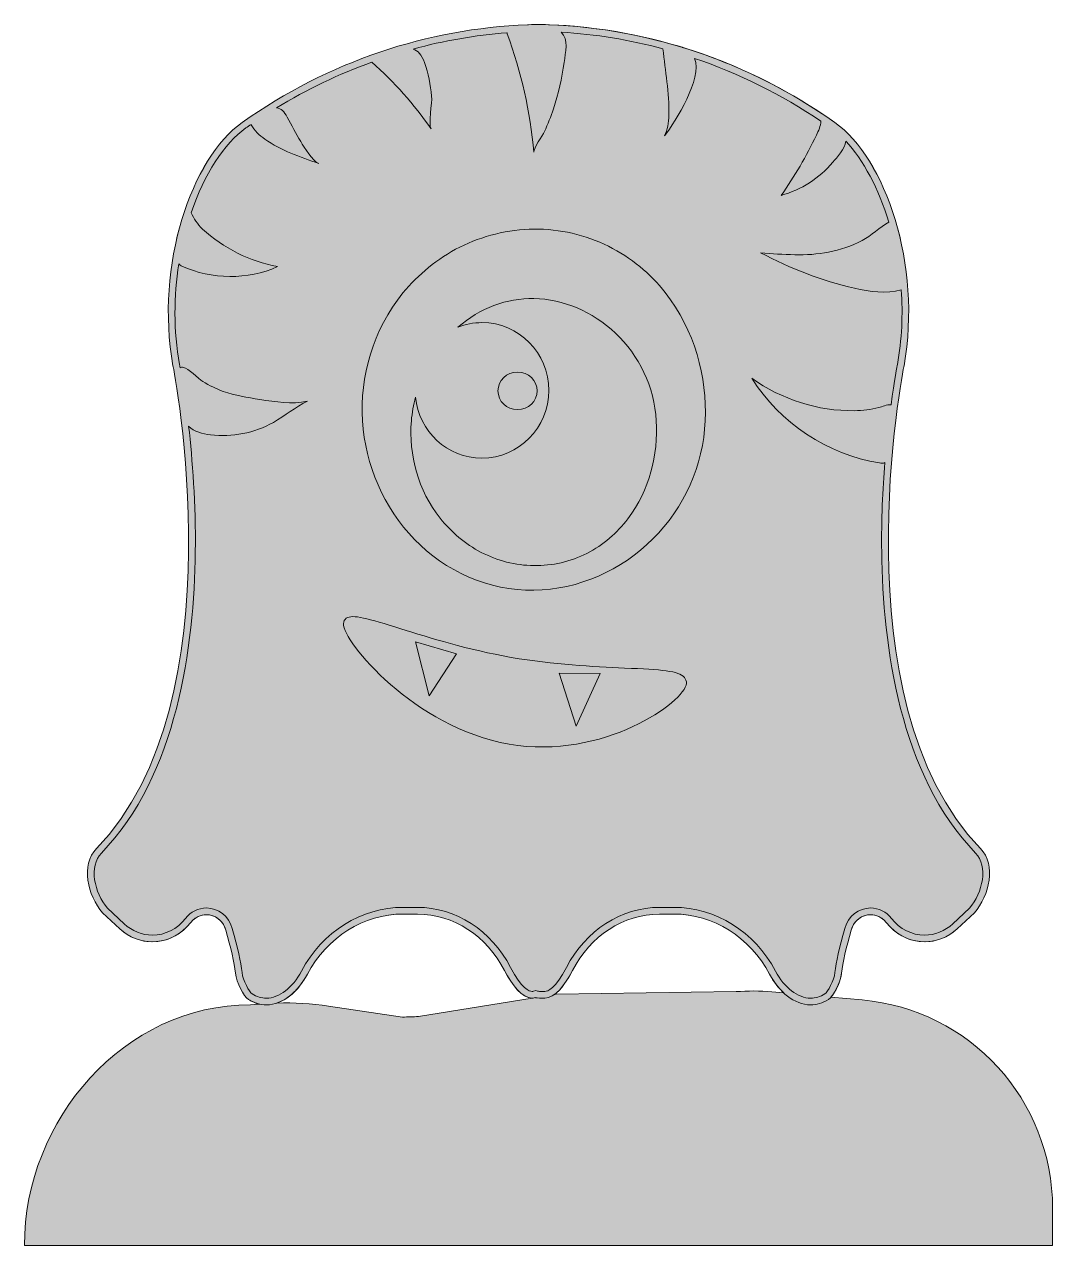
# Model space of a CAD drawing. Header units: millimetres. Extents: x 29 to 216, y -143 to -28.
# Drawn here: x 97.9 to 152, y -103.8 to -39.5 of the extents above; entities that cross this region are included whole.
import ezdxf

# ---------------------------------------------------------------- set-up
doc = ezdxf.new("R2010")
doc.units = ezdxf.units.MM
doc.header["$MEASUREMENT"] = 0
doc.layers.add('engraving', color=7, linetype='Continuous')
doc.layers.add('Layer 1', color=7, linetype='Continuous')

# ---------------------------------------------------------------- blocks, each defined once
blk = doc.blocks.new('block 4')
at = {"layer": 'engraving'}
h = blk.add_hatch(color=1, dxfattribs=at)
h.dxf.hatch_style = 2
edge = h.paths.add_edge_path()
edge.add_spline(control_points=[(131.595, -53.613), (130.814, -52.626), (129.8, -51.768), (128.603, -51.173), (127.41, -50.574), (126.039, -50.263), (124.68, -50.274), (123.321, -50.292), (121.965, -50.625), (120.782, -51.223), (119.595, -51.819), (118.588, -52.667), (117.79, -53.634), (116.197, -55.586), (115.511, -58.044), (115.657, -60.368), (115.809, -62.695), (116.773, -64.942), (118.396, -66.604), (119.992, -68.279), (122.323, -69.325), (124.68, -69.278), (127.038, -69.258), (129.307, -68.217), (130.939, -66.584), (132.594, -64.96), (133.599, -62.699), (133.704, -60.368), (133.802, -58.048), (133.156, -55.605), (131.595, -53.613)], knot_values=[0, 0, 0, 0, 1, 1, 1, 2, 2, 2, 3, 3, 3, 4, 4, 4, 5, 5, 5, 6, 6, 6, 7, 7, 7, 8, 8, 8, 9, 9, 9, 10, 10, 10, 10], degree=3, periodic=1)
edge = h.paths.add_edge_path()
edge.add_spline(control_points=[(129.637, -65.517), (129.07, -66.263), (128.334, -66.903), (127.476, -67.34), (126.62, -67.779), (125.65, -67.998), (124.68, -67.988), (123.71, -67.969), (122.755, -67.728), (121.91, -67.289), (121.062, -66.852), (120.332, -66.223), (119.748, -65.497), (118.583, -64.026), (118.085, -62.148), (118.231, -60.368), (118.267, -59.942), (118.341, -59.523), (118.446, -59.116), (118.622, -60.919), (120.122, -62.328), (121.947, -62.328), (123.891, -62.328), (125.466, -60.731), (125.466, -58.761), (125.466, -56.791), (123.891, -55.194), (121.947, -55.194), (121.502, -55.194), (121.078, -55.281), (120.685, -55.434), (121.827, -54.436), (123.26, -53.895), (124.68, -53.93), (126.24, -53.958), (127.758, -54.604), (128.981, -55.756), (130.209, -56.897), (131.025, -58.58), (131.129, -60.368), (131.228, -62.144), (130.771, -64.008), (129.637, -65.517)], knot_values=[0, 0, 0, 0, 1, 1, 1, 2, 2, 2, 3, 3, 3, 4, 4, 4, 5, 5, 5, 6, 6, 6, 7, 7, 7, 8, 8, 8, 9, 9, 9, 10, 10, 10, 11, 11, 11, 12, 12, 12, 13, 13, 13, 14, 14, 14, 14], degree=3, periodic=1)
edge = h.paths.add_edge_path()
edge.add_spline(control_points=[(122.791, -58.787), (122.791, -58.241), (123.252, -57.798), (123.821, -57.798), (124.39, -57.798), (124.851, -58.241), (124.851, -58.787), (124.851, -59.334), (124.39, -59.777), (123.821, -59.777), (123.252, -59.777), (122.791, -59.334), (122.791, -58.787)], knot_values=[0, 0, 0, 0, 1, 1, 1, 2, 2, 2, 3, 3, 3, 4, 4, 4, 4], degree=3, periodic=1)
at = {"layer": 'engraving', "lineweight": 0}
for points, knots in [([(131.595, -53.613), (130.814, -52.626), (129.8, -51.768), (128.603, -51.173), (127.41, -50.574), (126.039, -50.263), (124.68, -50.274), (123.321, -50.292), (121.965, -50.625), (120.782, -51.223), (119.595, -51.819), (118.588, -52.667), (117.79, -53.634), (116.197, -55.586), (115.511, -58.044), (115.657, -60.368), (115.809, -62.695), (116.773, -64.942), (118.396, -66.604), (119.992, -68.279), (122.323, -69.325), (124.68, -69.278), (127.038, -69.258), (129.307, -68.217), (130.939, -66.584), (132.594, -64.96), (133.599, -62.699), (133.704, -60.368), (133.802, -58.048), (133.156, -55.605), (131.595, -53.613)], [0, 0, 0, 0, 1, 1, 1, 2, 2, 2, 3, 3, 3, 4, 4, 4, 5, 5, 5, 6, 6, 6, 7, 7, 7, 8, 8, 8, 9, 9, 9, 10, 10, 10, 10]), ([(129.637, -65.517), (129.07, -66.263), (128.334, -66.903), (127.476, -67.34), (126.62, -67.779), (125.65, -67.998), (124.68, -67.988), (123.71, -67.969), (122.755, -67.728), (121.91, -67.289), (121.062, -66.852), (120.332, -66.223), (119.748, -65.497), (118.583, -64.026), (118.085, -62.148), (118.231, -60.368), (118.267, -59.942), (118.341, -59.523), (118.446, -59.116), (118.622, -60.919), (120.122, -62.328), (121.947, -62.328), (123.891, -62.328), (125.466, -60.731), (125.466, -58.761), (125.466, -56.791), (123.891, -55.194), (121.947, -55.194), (121.502, -55.194), (121.078, -55.281), (120.685, -55.434), (121.827, -54.436), (123.26, -53.895), (124.68, -53.93), (126.24, -53.958), (127.758, -54.604), (128.981, -55.756), (130.209, -56.897), (131.025, -58.58), (131.129, -60.368), (131.228, -62.144), (130.771, -64.008), (129.637, -65.517)], [0, 0, 0, 0, 1, 1, 1, 2, 2, 2, 3, 3, 3, 4, 4, 4, 5, 5, 5, 6, 6, 6, 7, 7, 7, 8, 8, 8, 9, 9, 9, 10, 10, 10, 11, 11, 11, 12, 12, 12, 13, 13, 13, 14, 14, 14, 14]), ([(122.791, -58.787), (122.791, -58.241), (123.252, -57.798), (123.821, -57.798), (124.39, -57.798), (124.851, -58.241), (124.851, -58.787), (124.851, -59.334), (124.39, -59.777), (123.821, -59.777), (123.252, -59.777), (122.791, -59.334), (122.791, -58.787)], [0, 0, 0, 0, 1, 1, 1, 2, 2, 2, 3, 3, 3, 4, 4, 4, 4])]:
    blk.add_open_spline(points, degree=3, knots=knots, dxfattribs=at)

msp = doc.modelspace()

# ---------------------------------------------------------------- hatches: boundary and pattern name
at = {"layer": 'engraving'}
h = msp.add_hatch(color=1, dxfattribs=at)
h.dxf.hatch_style = 2
edge = h.paths.add_edge_path()
edge.add_spline(control_points=[(101.973, -86.27), (101.973, -86.27), (102.873, -87.1), (102.873, -87.1), (103.373, -87.563), (103.985, -87.788), (104.594, -87.788), (105.347, -87.788), (106.095, -87.443), (106.621, -86.771), (106.621, -86.771), (106.621, -86.771), (106.621, -86.771), (106.841, -86.491), (107.14, -86.36), (107.436, -86.36), (107.878, -86.36), (108.313, -86.653), (108.463, -87.177), (108.723, -88.088), (108.907, -88.872), (108.965, -89.443), (109.015, -89.928), (109.4, -90.661), (109.661, -90.824), (109.971, -91.019), (110.286, -91.106), (110.595, -91.106), (111.453, -91.106), (112.26, -90.429), (112.758, -89.492), (113.799, -87.534), (115.722, -86.327), (117.804, -86.327), (117.807, -86.327), (117.81, -86.327), (117.812, -86.327), (118.057, -86.328), (118.303, -86.328), (118.548, -86.328), (120.462, -86.331), (122.198, -87.483), (123.135, -89.295), (123.552, -90.1), (124.056, -90.753), (124.597, -90.753), (124.613, -90.753), (124.628, -90.752), (124.644, -90.751), (124.683, -90.748), (124.722, -90.74), (124.761, -90.728), (124.761, -90.728), (124.761, -90.729), (124.761, -90.729), (124.83, -90.757), (125.136, -90.746), (125.206, -90.751), (125.222, -90.752), (125.237, -90.753), (125.253, -90.753), (125.794, -90.753), (126.298, -90.1), (126.715, -89.295), (127.652, -87.483), (129.388, -86.331), (131.302, -86.328), (131.547, -86.328), (131.793, -86.328), (132.038, -86.327), (132.04, -86.327), (132.043, -86.327), (132.046, -86.327), (134.128, -86.327), (136.051, -87.534), (137.092, -89.492), (137.59, -90.429), (138.397, -91.106), (139.255, -91.106), (139.564, -91.106), (139.879, -91.019), (140.189, -90.824), (140.45, -90.661), (140.835, -89.928), (140.885, -89.443), (140.943, -88.872), (141.127, -88.088), (141.387, -87.177), (141.537, -86.653), (141.972, -86.36), (142.415, -86.36), (142.71, -86.36), (143.009, -86.491), (143.229, -86.771), (143.229, -86.771), (143.229, -86.771), (143.229, -86.771), (143.755, -87.443), (144.503, -87.788), (145.256, -87.788), (145.865, -87.788), (146.477, -87.562), (146.977, -87.1), (146.977, -87.1), (147.877, -86.27), (147.877, -86.27), (148.67, -85.342), (149.042, -83.745), (148.196, -82.874), (140.632, -75.08), (144.171, -57.47), (144.171, -57.47), (145.127, -52.144), (143.179, -46.534), (140.531, -44.662), (138.017, -42.885), (135.31, -41.57), (132.509, -40.71), (132.495, -40.706), (132.481, -40.701), (132.466, -40.697), (130.191, -40.002), (127.855, -39.607), (125.511, -39.516), (125.511, -39.516), (125.109, -39.499), (124.925, -39.503), (124.741, -39.499), (124.339, -39.516), (124.339, -39.516), (119.093, -39.721), (113.887, -41.434), (109.319, -44.662), (106.671, -46.534), (104.723, -52.144), (105.679, -57.47), (105.679, -57.47), (109.218, -75.08), (101.654, -82.874), (100.808, -83.745), (101.18, -85.342), (101.973, -86.27)], knot_values=[0, 0, 0, 0, 1, 1, 1, 2, 2, 2, 3, 3, 3, 4, 4, 4, 5, 5, 5, 6, 6, 6, 7, 7, 7, 8, 8, 8, 9, 9, 9, 10, 10, 10, 11, 11, 11, 12, 12, 12, 13, 13, 13, 14, 14, 14, 15, 15, 15, 16, 16, 16, 17, 17, 17, 18, 18, 18, 19, 19, 19, 20, 20, 20, 21, 21, 21, 22, 22, 22, 23, 23, 23, 24, 24, 24, 25, 25, 25, 26, 26, 26, 27, 27, 27, 28, 28, 28, 29, 29, 29, 30, 30, 30, 31, 31, 31, 32, 32, 32, 33, 33, 33, 34, 34, 34, 35, 35, 35, 36, 36, 36, 37, 37, 37, 38, 38, 38, 39, 39, 39, 40, 40, 40, 41, 41, 41, 42, 42, 42, 43, 43, 43, 44, 44, 44, 45, 45, 45, 46, 46, 46, 47, 47, 47, 47], degree=3, periodic=1)
edge = h.paths.add_edge_path()
edge.add_spline(control_points=[(101.907, -83.119), (105.895, -79.01), (106.8, -72.223), (106.856, -67.253), (106.885, -64.731), (106.704, -62.408), (106.503, -60.652), (106.794, -60.93), (107.243, -61.059), (107.658, -61.107), (108.793, -61.24), (109.968, -61.005), (110.964, -60.445), (111.577, -60.101), (112.122, -59.639), (112.757, -59.338), (111.933, -59.504), (111.082, -59.373), (110.251, -59.241), (109.602, -59.138), (108.947, -59.035), (108.328, -58.813), (107.952, -58.679), (107.593, -58.501), (107.252, -58.295), (106.997, -58.142), (106.497, -57.59), (106.23, -57.55), (106.158, -57.539), (106.104, -57.548), (106.057, -57.568), (106.038, -57.465), (106.026, -57.406), (106.025, -57.401), (105.702, -55.601), (105.72, -53.788), (105.979, -52.109), (106.029, -52.157), (106.09, -52.192), (106.153, -52.221), (107.724, -52.94), (109.604, -52.951), (111.183, -52.25), (109.719, -51.97), (108.336, -51.277), (107.236, -50.272), (106.951, -50.012), (106.795, -49.728), (106.636, -49.413), (107.328, -47.38), (108.374, -45.762), (109.523, -44.95), (109.614, -44.886), (109.707, -44.826), (109.798, -44.763), (109.8, -44.768), (109.8, -44.773), (109.803, -44.778), (109.956, -45.093), (110.232, -45.332), (110.519, -45.534), (111.371, -46.134), (112.371, -46.482), (113.357, -46.822), (113.008, -46.683), (112.608, -45.968), (112.405, -45.666), (112.128, -45.253), (111.942, -44.801), (111.693, -44.375), (111.532, -44.099), (111.389, -43.911), (111.13, -43.895), (112.731, -42.918), (114.413, -42.114), (116.15, -41.484), (117.322, -42.526), (118.372, -43.706), (119.265, -44.996), (119.124, -44.793), (119.33, -43.588), (119.298, -43.275), (119.239, -42.687), (119.129, -42.067), (118.926, -41.51), (118.774, -41.093), (118.571, -40.882), (118.329, -40.793), (119.942, -40.356), (121.593, -40.067), (123.265, -39.935), (123.27, -39.955), (123.276, -39.975), (123.283, -39.993), (124.02, -41.999), (124.492, -44.101), (124.685, -46.228), (124.664, -45.997), (125.136, -45.371), (125.24, -45.14), (125.417, -44.748), (125.574, -44.347), (125.711, -43.94), (125.977, -43.146), (126.167, -42.326), (126.276, -41.496), (126.343, -40.989), (126.527, -40.273), (126.11, -39.904), (127.929, -40.016), (129.727, -40.31), (131.48, -40.781), (131.588, -41.953), (131.825, -43.084), (131.787, -44.282), (131.775, -44.658), (131.744, -45.049), (131.553, -45.372), (132.168, -44.544), (133.556, -42.387), (133.145, -41.286), (135.477, -42.076), (137.713, -43.185), (139.798, -44.59), (139.777, -44.844), (139.67, -45.093), (139.559, -45.327), (139.035, -46.435), (138.413, -47.497), (137.703, -48.496), (138.757, -48.211), (139.712, -47.589), (140.417, -46.757), (140.632, -46.503), (141.074, -46.037), (141.107, -45.644), (142.03, -46.632), (142.837, -48.133), (143.374, -49.913), (142.892, -50.155), (142.456, -50.626), (141.959, -50.881), (141.406, -51.165), (140.812, -51.371), (140.201, -51.488), (139.025, -51.714), (137.813, -51.614), (136.619, -51.514), (138.173, -52.356), (139.841, -52.987), (141.564, -53.382), (142.372, -53.567), (143.232, -53.694), (144.024, -53.469), (144.115, -54.75), (144.061, -56.083), (143.823, -57.408), (143.82, -57.424), (143.663, -58.218), (143.486, -59.528), (143.283, -59.496), (143.003, -59.626), (142.85, -59.667), (142.429, -59.781), (141.995, -59.825), (141.56, -59.831), (139.638, -59.858), (137.714, -59.247), (136.159, -58.117), (137.624, -60.473), (140.144, -62.145), (142.884, -62.578), (142.976, -62.593), (143.079, -62.601), (143.161, -62.566), (143.05, -63.966), (142.975, -65.565), (142.994, -67.253), (143.05, -72.223), (143.955, -79.01), (147.943, -83.119), (148.617, -83.813), (148.315, -85.202), (147.622, -86.025), (147.622, -86.025), (146.738, -86.841), (146.738, -86.841), (146.323, -87.225), (145.796, -87.436), (145.256, -87.436), (144.583, -87.436), (143.945, -87.114), (143.506, -86.554), (143.235, -86.207), (142.837, -86.007), (142.415, -86.007), (141.781, -86.007), (141.232, -86.438), (141.048, -87.08), (140.758, -88.093), (140.59, -88.854), (140.534, -89.407), (140.492, -89.821), (140.142, -90.435), (140.002, -90.525), (139.76, -90.677), (139.509, -90.754), (139.255, -90.754), (138.581, -90.754), (137.872, -90.207), (137.404, -89.327), (136.305, -87.259), (134.252, -85.975), (132.046, -85.975), (132.046, -85.975), (131.301, -85.976), (131.301, -85.976), (129.285, -85.978), (127.408, -87.188), (126.401, -89.133), (125.81, -90.277), (125.401, -90.4), (125.253, -90.4), (125.253, -90.4), (125.231, -90.399), (125.231, -90.399), (125.206, -90.398), (125.157, -90.397), (125.097, -90.397), (125.043, -90.397), (124.922, -90.396), (124.868, -90.391), (124.868, -90.391), (124.782, -90.355), (124.782, -90.355), (124.782, -90.355), (124.664, -90.389), (124.664, -90.389), (124.637, -90.397), (124.624, -90.399), (124.619, -90.399), (124.619, -90.399), (124.597, -90.4), (124.597, -90.4), (124.449, -90.4), (124.04, -90.277), (123.449, -89.133), (122.442, -87.188), (120.565, -85.978), (118.549, -85.976), (118.549, -85.976), (117.813, -85.975), (117.813, -85.975), (115.598, -85.975), (113.545, -87.259), (112.446, -89.327), (111.978, -90.207), (111.269, -90.754), (110.595, -90.754), (110.341, -90.754), (110.09, -90.677), (109.848, -90.525), (109.708, -90.435), (109.358, -89.821), (109.316, -89.407), (109.26, -88.854), (109.092, -88.093), (108.802, -87.08), (108.618, -86.438), (108.069, -86.007), (107.436, -86.007), (107.013, -86.007), (106.615, -86.207), (106.344, -86.554), (105.905, -87.114), (105.267, -87.436), (104.594, -87.436), (104.054, -87.436), (103.527, -87.225), (103.112, -86.841), (103.112, -86.841), (102.228, -86.025), (102.228, -86.025), (101.535, -85.202), (101.233, -83.813), (101.907, -83.119)], knot_values=[0, 0, 0, 0, 1, 1, 1, 2, 2, 2, 3, 3, 3, 4, 4, 4, 5, 5, 5, 6, 6, 6, 7, 7, 7, 8, 8, 8, 9, 9, 9, 10, 10, 10, 11, 11, 11, 12, 12, 12, 13, 13, 13, 14, 14, 14, 15, 15, 15, 16, 16, 16, 17, 17, 17, 18, 18, 18, 19, 19, 19, 20, 20, 20, 21, 21, 21, 22, 22, 22, 23, 23, 23, 24, 24, 24, 25, 25, 25, 26, 26, 26, 27, 27, 27, 28, 28, 28, 29, 29, 29, 30, 30, 30, 31, 31, 31, 32, 32, 32, 33, 33, 33, 34, 34, 34, 35, 35, 35, 36, 36, 36, 37, 37, 37, 38, 38, 38, 39, 39, 39, 40, 40, 40, 41, 41, 41, 42, 42, 42, 43, 43, 43, 44, 44, 44, 45, 45, 45, 46, 46, 46, 47, 47, 47, 48, 48, 48, 49, 49, 49, 50, 50, 50, 51, 51, 51, 52, 52, 52, 53, 53, 53, 54, 54, 54, 55, 55, 55, 56, 56, 56, 57, 57, 57, 58, 58, 58, 59, 59, 59, 60, 60, 60, 61, 61, 61, 62, 62, 62, 63, 63, 63, 64, 64, 64, 65, 65, 65, 66, 66, 66, 67, 67, 67, 68, 68, 68, 69, 69, 69, 70, 70, 70, 71, 71, 71, 72, 72, 72, 73, 73, 73, 74, 74, 74, 75, 75, 75, 76, 76, 76, 77, 77, 77, 78, 78, 78, 79, 79, 79, 80, 80, 80, 81, 81, 81, 82, 82, 82, 83, 83, 83, 84, 84, 84, 85, 85, 85, 86, 86, 86, 87, 87, 87, 88, 88, 88, 89, 89, 89, 90, 90, 90, 91, 91, 91, 92, 92, 92, 93, 93, 93, 94, 94, 94, 95, 95, 95, 95], degree=3, periodic=1)
h = msp.add_hatch(color=1, dxfattribs=at)
h.dxf.hatch_style = 2
edge = h.paths.add_edge_path()
edge.add_spline(control_points=[(114.656, -71.041), (114.596, -71.975), (118.403, -76.515), (123.376, -77.383), (128.348, -78.25), (132.652, -75.126), (132.712, -74.192), (132.72, -74.076), (132.682, -73.967), (132.604, -73.875), (132.298, -73.52), (131.42, -73.466), (129.461, -73.377), (127.803, -73.301), (125.739, -73.207), (123.492, -72.815), (121.214, -72.418), (119.171, -71.779), (117.679, -71.312), (115.926, -70.764), (115.137, -70.531), (114.806, -70.761), (114.716, -70.824), (114.664, -70.921), (114.656, -71.041)], knot_values=[0, 0, 0, 0, 1, 1, 1, 2, 2, 2, 3, 3, 3, 4, 4, 4, 5, 5, 5, 6, 6, 6, 7, 7, 7, 8, 8, 8, 8], degree=3, periodic=1)
h.paths.add_polyline_path([(126.011, -73.649), (128.178, -73.668), (126.914, -76.43)])
h.paths.add_polyline_path([(118.443, -72.001), (120.613, -72.632), (119.176, -74.833)])
at = {"layer": 'Layer 1'}
h = msp.add_hatch(color=1, dxfattribs=at)
h.dxf.hatch_style = 2
edge = h.paths.add_edge_path()
edge.add_spline(control_points=[(97.857, -103.777), (97.857, -103.777), (97.857, -103.777), (97.857, -103.777), (97.857, -103.777), (151.993, -103.777), (151.993, -103.777), (151.993, -103.777), (151.993, -101.807), (151.993, -101.807), (151.993, -96.112), (147.646, -91.358), (141.973, -90.849), (141.973, -90.849), (140.322, -90.701), (140.322, -90.701), (140.565, -90.429), (140.843, -89.85), (140.885, -89.443), (140.943, -88.872), (141.127, -88.088), (141.387, -87.177), (141.638, -86.302), (142.682, -86.073), (143.229, -86.771), (143.229, -86.771), (143.229, -86.771), (143.229, -86.771), (144.18, -87.986), (145.858, -88.134), (146.977, -87.101), (146.977, -87.101), (147.877, -86.27), (147.877, -86.27), (148.67, -85.342), (149.042, -83.745), (148.196, -82.874), (140.632, -75.08), (144.171, -57.47), (144.171, -57.47), (145.127, -52.144), (143.179, -46.535), (140.531, -44.662), (135.963, -41.434), (130.757, -39.721), (125.511, -39.516), (125.511, -39.516), (125.121, -39.499), (124.925, -39.503), (124.73, -39.499), (124.339, -39.516), (124.339, -39.516), (119.093, -39.721), (113.887, -41.434), (109.319, -44.662), (106.671, -46.535), (104.723, -52.144), (105.679, -57.47), (105.679, -57.47), (109.218, -75.08), (101.654, -82.874), (100.808, -83.745), (101.18, -85.342), (101.973, -86.27), (101.973, -86.27), (102.873, -87.101), (102.873, -87.101), (103.992, -88.134), (105.67, -87.986), (106.621, -86.771), (106.621, -86.771), (106.621, -86.771), (106.621, -86.771), (107.168, -86.073), (108.212, -86.302), (108.463, -87.177), (108.723, -88.088), (108.907, -88.872), (108.965, -89.443), (109.015, -89.928), (109.4, -90.661), (109.661, -90.824), (109.852, -90.944), (110.044, -91.019), (110.236, -91.062), (110.148, -91.07), (110.059, -91.072), (109.971, -91.081), (109.971, -91.081), (109.763, -91.102), (109.763, -91.102), (103.119, -91.102), (97.857, -97.133), (97.857, -103.777)], knot_values=[0, 0, 0, 0, 1, 1, 1, 2, 2, 2, 3, 3, 3, 4, 4, 4, 5, 5, 5, 6, 6, 6, 7, 7, 7, 8, 8, 8, 9, 9, 9, 10, 10, 10, 11, 11, 11, 12, 12, 12, 13, 13, 13, 14, 14, 14, 15, 15, 15, 16, 16, 16, 17, 17, 17, 18, 18, 18, 19, 19, 19, 20, 20, 20, 21, 21, 21, 22, 22, 22, 23, 23, 23, 24, 24, 24, 25, 25, 25, 26, 26, 26, 27, 27, 27, 28, 28, 28, 29, 29, 29, 30, 30, 30, 31, 31, 31, 31], degree=3, periodic=1)
edge = h.paths.add_edge_path()
edge.add_spline(control_points=[(125.856, -90.542), (125.856, -90.542), (125.771, -90.555), (125.771, -90.555), (126.115, -90.304), (126.435, -89.836), (126.715, -89.295), (127.652, -87.483), (129.388, -86.331), (131.302, -86.328), (131.547, -86.328), (131.793, -86.328), (132.038, -86.327), (134.123, -86.324), (136.05, -87.531), (137.092, -89.492), (137.295, -89.874), (137.55, -90.211), (137.838, -90.479), (137.838, -90.479), (137.206, -90.422), (137.206, -90.422), (136.58, -90.366), (135.951, -90.362), (135.325, -90.411), (135.325, -90.411), (125.856, -90.542), (125.856, -90.542)], knot_values=[0, 0, 0, 0, 1, 1, 1, 2, 2, 2, 3, 3, 3, 4, 4, 4, 5, 5, 5, 6, 6, 6, 7, 7, 7, 8, 8, 8, 9, 9, 9, 9], degree=3, periodic=1)
edge = h.paths.add_edge_path()
edge.add_spline(control_points=[(111.15, -91.011), (111.792, -90.795), (112.369, -90.224), (112.758, -89.492), (113.8, -87.531), (115.727, -86.324), (117.812, -86.327), (118.057, -86.328), (118.303, -86.328), (118.548, -86.328), (120.462, -86.331), (122.198, -87.483), (123.135, -89.295), (123.549, -90.095), (124.051, -90.74), (124.589, -90.747), (124.589, -90.747), (118.599, -91.715), (118.599, -91.715), (118.323, -91.736), (118.047, -91.747), (117.771, -91.747), (117.771, -91.747), (113.872, -91.171), (113.872, -91.171), (112.97, -91.037), (112.059, -90.987), (111.15, -91.011)], knot_values=[0, 0, 0, 0, 1, 1, 1, 2, 2, 2, 3, 3, 3, 4, 4, 4, 5, 5, 5, 6, 6, 6, 7, 7, 7, 8, 8, 8, 9, 9, 9, 9], degree=3, periodic=1)

# ---------------------------------------------------------------- linework, layer by layer
at = {"layer": 'engraving', "lineweight": 0}
for points in [[(118.443, -72.001), (120.613, -72.632), (119.176, -74.833), (118.443, -72.001)], [(126.011, -73.649), (128.178, -73.668), (126.914, -76.43), (126.011, -73.649)]]:
    msp.add_lwpolyline(points, dxfattribs=at)
for points, knots in [([(101.973, -86.27), (101.973, -86.27), (102.873, -87.1), (102.873, -87.1), (103.373, -87.563), (103.985, -87.788), (104.594, -87.788), (105.347, -87.788), (106.095, -87.443), (106.621, -86.771), (106.621, -86.771), (106.621, -86.771), (106.621, -86.771), (106.841, -86.491), (107.14, -86.36), (107.436, -86.36), (107.878, -86.36), (108.313, -86.653), (108.463, -87.177), (108.723, -88.088), (108.907, -88.872), (108.965, -89.443), (109.015, -89.928), (109.4, -90.661), (109.661, -90.824), (109.971, -91.019), (110.286, -91.106), (110.595, -91.106), (111.453, -91.106), (112.26, -90.429), (112.758, -89.492), (113.799, -87.534), (115.722, -86.327), (117.804, -86.327), (117.807, -86.327), (117.81, -86.327), (117.812, -86.327), (118.057, -86.328), (118.303, -86.328), (118.548, -86.328), (120.462, -86.331), (122.198, -87.483), (123.135, -89.295), (123.552, -90.1), (124.056, -90.753), (124.597, -90.753), (124.613, -90.753), (124.628, -90.752), (124.644, -90.751), (124.683, -90.748), (124.722, -90.74), (124.761, -90.728), (124.761, -90.728), (124.761, -90.729), (124.761, -90.729), (124.83, -90.757), (125.136, -90.746), (125.206, -90.751), (125.222, -90.752), (125.237, -90.753), (125.253, -90.753), (125.794, -90.753), (126.298, -90.1), (126.715, -89.295), (127.652, -87.483), (129.388, -86.331), (131.302, -86.328), (131.547, -86.328), (131.793, -86.328), (132.038, -86.327), (132.04, -86.327), (132.043, -86.327), (132.046, -86.327), (134.128, -86.327), (136.051, -87.534), (137.092, -89.492), (137.59, -90.429), (138.397, -91.106), (139.255, -91.106), (139.564, -91.106), (139.879, -91.019), (140.189, -90.824), (140.45, -90.661), (140.835, -89.928), (140.885, -89.443), (140.943, -88.872), (141.127, -88.088), (141.387, -87.177), (141.537, -86.653), (141.972, -86.36), (142.415, -86.36), (142.71, -86.36), (143.009, -86.491), (143.229, -86.771), (143.229, -86.771), (143.229, -86.771), (143.229, -86.771), (143.755, -87.443), (144.503, -87.788), (145.256, -87.788), (145.865, -87.788), (146.477, -87.562), (146.977, -87.1), (146.977, -87.1), (147.877, -86.27), (147.877, -86.27), (148.67, -85.342), (149.042, -83.745), (148.196, -82.874), (140.632, -75.08), (144.171, -57.47), (144.171, -57.47), (145.127, -52.144), (143.179, -46.534), (140.531, -44.662), (138.017, -42.885), (135.31, -41.57), (132.509, -40.71), (132.495, -40.706), (132.481, -40.701), (132.466, -40.697), (130.191, -40.002), (127.855, -39.607), (125.511, -39.516), (125.511, -39.516), (125.109, -39.499), (124.925, -39.503), (124.741, -39.499), (124.339, -39.516), (124.339, -39.516), (119.093, -39.721), (113.887, -41.434), (109.319, -44.662), (106.671, -46.534), (104.723, -52.144), (105.679, -57.47), (105.679, -57.47), (109.218, -75.08), (101.654, -82.874), (100.808, -83.745), (101.18, -85.342), (101.973, -86.27)], [0, 0, 0, 0, 1, 1, 1, 2, 2, 2, 3, 3, 3, 4, 4, 4, 5, 5, 5, 6, 6, 6, 7, 7, 7, 8, 8, 8, 9, 9, 9, 10, 10, 10, 11, 11, 11, 12, 12, 12, 13, 13, 13, 14, 14, 14, 15, 15, 15, 16, 16, 16, 17, 17, 17, 18, 18, 18, 19, 19, 19, 20, 20, 20, 21, 21, 21, 22, 22, 22, 23, 23, 23, 24, 24, 24, 25, 25, 25, 26, 26, 26, 27, 27, 27, 28, 28, 28, 29, 29, 29, 30, 30, 30, 31, 31, 31, 32, 32, 32, 33, 33, 33, 34, 34, 34, 35, 35, 35, 36, 36, 36, 37, 37, 37, 38, 38, 38, 39, 39, 39, 40, 40, 40, 41, 41, 41, 42, 42, 42, 43, 43, 43, 44, 44, 44, 45, 45, 45, 46, 46, 46, 47, 47, 47, 47]), ([(101.907, -83.119), (105.895, -79.01), (106.8, -72.223), (106.856, -67.253), (106.885, -64.731), (106.704, -62.408), (106.503, -60.652), (106.794, -60.93), (107.243, -61.059), (107.658, -61.107), (108.793, -61.24), (109.968, -61.005), (110.964, -60.445), (111.577, -60.101), (112.122, -59.639), (112.757, -59.338), (111.933, -59.504), (111.082, -59.373), (110.251, -59.241), (109.602, -59.138), (108.947, -59.035), (108.328, -58.813), (107.952, -58.679), (107.593, -58.501), (107.252, -58.295), (106.997, -58.142), (106.497, -57.59), (106.23, -57.55), (106.158, -57.539), (106.104, -57.548), (106.057, -57.568), (106.038, -57.465), (106.026, -57.406), (106.025, -57.401), (105.702, -55.601), (105.72, -53.788), (105.979, -52.109), (106.029, -52.157), (106.09, -52.192), (106.153, -52.221), (107.724, -52.94), (109.604, -52.951), (111.183, -52.25), (109.719, -51.97), (108.336, -51.277), (107.236, -50.272), (106.951, -50.012), (106.795, -49.728), (106.636, -49.413), (107.328, -47.38), (108.374, -45.762), (109.523, -44.95), (109.614, -44.886), (109.707, -44.826), (109.798, -44.763), (109.8, -44.768), (109.8, -44.773), (109.803, -44.778), (109.956, -45.093), (110.232, -45.332), (110.519, -45.534), (111.371, -46.134), (112.371, -46.482), (113.357, -46.822), (113.008, -46.683), (112.608, -45.968), (112.405, -45.666), (112.128, -45.253), (111.942, -44.801), (111.693, -44.375), (111.532, -44.099), (111.389, -43.911), (111.13, -43.895), (112.731, -42.918), (114.413, -42.114), (116.15, -41.484), (117.322, -42.526), (118.372, -43.706), (119.265, -44.996), (119.124, -44.793), (119.33, -43.588), (119.298, -43.275), (119.239, -42.687), (119.129, -42.067), (118.926, -41.51), (118.774, -41.093), (118.571, -40.882), (118.329, -40.793), (119.942, -40.356), (121.593, -40.067), (123.265, -39.935), (123.27, -39.955), (123.276, -39.975), (123.283, -39.993), (124.02, -41.999), (124.492, -44.101), (124.685, -46.228), (124.664, -45.997), (125.136, -45.371), (125.24, -45.14), (125.417, -44.748), (125.574, -44.347), (125.711, -43.94), (125.977, -43.146), (126.167, -42.326), (126.276, -41.496), (126.343, -40.989), (126.527, -40.273), (126.11, -39.904), (127.929, -40.016), (129.727, -40.31), (131.48, -40.781), (131.588, -41.953), (131.825, -43.084), (131.787, -44.282), (131.775, -44.658), (131.744, -45.049), (131.553, -45.372), (132.168, -44.544), (133.556, -42.387), (133.145, -41.286), (135.477, -42.076), (137.713, -43.185), (139.798, -44.59), (139.777, -44.844), (139.67, -45.093), (139.559, -45.327), (139.035, -46.435), (138.413, -47.497), (137.703, -48.496), (138.757, -48.211), (139.712, -47.589), (140.417, -46.757), (140.632, -46.503), (141.074, -46.037), (141.107, -45.644), (142.03, -46.632), (142.837, -48.133), (143.374, -49.913), (142.892, -50.155), (142.456, -50.626), (141.959, -50.881), (141.406, -51.165), (140.812, -51.371), (140.201, -51.488), (139.025, -51.714), (137.813, -51.614), (136.619, -51.514), (138.173, -52.356), (139.841, -52.987), (141.564, -53.382), (142.372, -53.567), (143.232, -53.694), (144.024, -53.469), (144.115, -54.75), (144.061, -56.083), (143.823, -57.408), (143.82, -57.424), (143.663, -58.218), (143.486, -59.528), (143.283, -59.496), (143.003, -59.626), (142.85, -59.667), (142.429, -59.781), (141.995, -59.825), (141.56, -59.831), (139.638, -59.858), (137.714, -59.247), (136.159, -58.117), (137.624, -60.473), (140.144, -62.145), (142.884, -62.578), (142.976, -62.593), (143.079, -62.601), (143.161, -62.566), (143.05, -63.966), (142.975, -65.565), (142.994, -67.253), (143.05, -72.223), (143.955, -79.01), (147.943, -83.119), (148.617, -83.813), (148.315, -85.202), (147.622, -86.025), (147.622, -86.025), (146.738, -86.841), (146.738, -86.841), (146.323, -87.225), (145.796, -87.436), (145.256, -87.436), (144.583, -87.436), (143.945, -87.114), (143.506, -86.554), (143.235, -86.207), (142.837, -86.007), (142.415, -86.007), (141.781, -86.007), (141.232, -86.438), (141.048, -87.08), (140.758, -88.093), (140.59, -88.854), (140.534, -89.407), (140.492, -89.821), (140.142, -90.435), (140.002, -90.525), (139.76, -90.677), (139.509, -90.754), (139.255, -90.754), (138.581, -90.754), (137.872, -90.207), (137.404, -89.327), (136.305, -87.259), (134.252, -85.975), (132.046, -85.975), (132.046, -85.975), (131.301, -85.976), (131.301, -85.976), (129.285, -85.978), (127.408, -87.188), (126.401, -89.133), (125.81, -90.277), (125.401, -90.4), (125.253, -90.4), (125.253, -90.4), (125.231, -90.399), (125.231, -90.399), (125.206, -90.398), (125.157, -90.397), (125.097, -90.397), (125.043, -90.397), (124.922, -90.396), (124.868, -90.391), (124.868, -90.391), (124.782, -90.355), (124.782, -90.355), (124.782, -90.355), (124.664, -90.389), (124.664, -90.389), (124.637, -90.397), (124.624, -90.399), (124.619, -90.399), (124.619, -90.399), (124.597, -90.4), (124.597, -90.4), (124.449, -90.4), (124.04, -90.277), (123.449, -89.133), (122.442, -87.188), (120.565, -85.978), (118.549, -85.976), (118.549, -85.976), (117.813, -85.975), (117.813, -85.975), (115.598, -85.975), (113.545, -87.259), (112.446, -89.327), (111.978, -90.207), (111.269, -90.754), (110.595, -90.754), (110.341, -90.754), (110.09, -90.677), (109.848, -90.525), (109.708, -90.435), (109.358, -89.821), (109.316, -89.407), (109.26, -88.854), (109.092, -88.093), (108.802, -87.08), (108.618, -86.438), (108.069, -86.007), (107.436, -86.007), (107.013, -86.007), (106.615, -86.207), (106.344, -86.554), (105.905, -87.114), (105.267, -87.436), (104.594, -87.436), (104.054, -87.436), (103.527, -87.225), (103.112, -86.841), (103.112, -86.841), (102.228, -86.025), (102.228, -86.025), (101.535, -85.202), (101.233, -83.813), (101.907, -83.119)], [0, 0, 0, 0, 1, 1, 1, 2, 2, 2, 3, 3, 3, 4, 4, 4, 5, 5, 5, 6, 6, 6, 7, 7, 7, 8, 8, 8, 9, 9, 9, 10, 10, 10, 11, 11, 11, 12, 12, 12, 13, 13, 13, 14, 14, 14, 15, 15, 15, 16, 16, 16, 17, 17, 17, 18, 18, 18, 19, 19, 19, 20, 20, 20, 21, 21, 21, 22, 22, 22, 23, 23, 23, 24, 24, 24, 25, 25, 25, 26, 26, 26, 27, 27, 27, 28, 28, 28, 29, 29, 29, 30, 30, 30, 31, 31, 31, 32, 32, 32, 33, 33, 33, 34, 34, 34, 35, 35, 35, 36, 36, 36, 37, 37, 37, 38, 38, 38, 39, 39, 39, 40, 40, 40, 41, 41, 41, 42, 42, 42, 43, 43, 43, 44, 44, 44, 45, 45, 45, 46, 46, 46, 47, 47, 47, 48, 48, 48, 49, 49, 49, 50, 50, 50, 51, 51, 51, 52, 52, 52, 53, 53, 53, 54, 54, 54, 55, 55, 55, 56, 56, 56, 57, 57, 57, 58, 58, 58, 59, 59, 59, 60, 60, 60, 61, 61, 61, 62, 62, 62, 63, 63, 63, 64, 64, 64, 65, 65, 65, 66, 66, 66, 67, 67, 67, 68, 68, 68, 69, 69, 69, 70, 70, 70, 71, 71, 71, 72, 72, 72, 73, 73, 73, 74, 74, 74, 75, 75, 75, 76, 76, 76, 77, 77, 77, 78, 78, 78, 79, 79, 79, 80, 80, 80, 81, 81, 81, 82, 82, 82, 83, 83, 83, 84, 84, 84, 85, 85, 85, 86, 86, 86, 87, 87, 87, 88, 88, 88, 89, 89, 89, 90, 90, 90, 91, 91, 91, 92, 92, 92, 93, 93, 93, 94, 94, 94, 95, 95, 95, 95]), ([(114.656, -71.041), (114.596, -71.975), (118.403, -76.515), (123.376, -77.383), (128.348, -78.25), (132.652, -75.126), (132.712, -74.192), (132.72, -74.076), (132.682, -73.967), (132.604, -73.875), (132.298, -73.52), (131.42, -73.466), (129.461, -73.377), (127.803, -73.301), (125.739, -73.207), (123.492, -72.815), (121.214, -72.418), (119.171, -71.779), (117.679, -71.312), (115.926, -70.764), (115.137, -70.531), (114.806, -70.761), (114.716, -70.824), (114.664, -70.921), (114.656, -71.041)], [0, 0, 0, 0, 1, 1, 1, 2, 2, 2, 3, 3, 3, 4, 4, 4, 5, 5, 5, 6, 6, 6, 7, 7, 7, 8, 8, 8, 8])]:
    msp.add_open_spline(points, degree=3, knots=knots, dxfattribs=at)
at = {"layer": 'Layer 1', "lineweight": 0}
for points, knots in [([(97.857, -103.777), (97.857, -103.777), (97.857, -103.777), (97.857, -103.777), (97.857, -103.777), (151.993, -103.777), (151.993, -103.777), (151.993, -103.777), (151.993, -101.807), (151.993, -101.807), (151.993, -96.112), (147.646, -91.358), (141.973, -90.849), (141.973, -90.849), (140.322, -90.701), (140.322, -90.701), (140.565, -90.429), (140.843, -89.85), (140.885, -89.443), (140.943, -88.872), (141.127, -88.088), (141.387, -87.177), (141.638, -86.302), (142.682, -86.073), (143.229, -86.771), (143.229, -86.771), (143.229, -86.771), (143.229, -86.771), (144.18, -87.986), (145.858, -88.134), (146.977, -87.101), (146.977, -87.101), (147.877, -86.27), (147.877, -86.27), (148.67, -85.342), (149.042, -83.745), (148.196, -82.874), (140.632, -75.08), (144.171, -57.47), (144.171, -57.47), (145.127, -52.144), (143.179, -46.535), (140.531, -44.662), (135.963, -41.434), (130.757, -39.721), (125.511, -39.516), (125.511, -39.516), (125.121, -39.499), (124.925, -39.503), (124.73, -39.499), (124.339, -39.516), (124.339, -39.516), (119.093, -39.721), (113.887, -41.434), (109.319, -44.662), (106.671, -46.535), (104.723, -52.144), (105.679, -57.47), (105.679, -57.47), (109.218, -75.08), (101.654, -82.874), (100.808, -83.745), (101.18, -85.342), (101.973, -86.27), (101.973, -86.27), (102.873, -87.101), (102.873, -87.101), (103.992, -88.134), (105.67, -87.986), (106.621, -86.771), (106.621, -86.771), (106.621, -86.771), (106.621, -86.771), (107.168, -86.073), (108.212, -86.302), (108.463, -87.177), (108.723, -88.088), (108.907, -88.872), (108.965, -89.443), (109.015, -89.928), (109.4, -90.661), (109.661, -90.824), (109.852, -90.944), (110.044, -91.019), (110.236, -91.062), (110.148, -91.07), (110.059, -91.072), (109.971, -91.081), (109.971, -91.081), (109.763, -91.102), (109.763, -91.102), (103.119, -91.102), (97.857, -97.133), (97.857, -103.777)], [0, 0, 0, 0, 1, 1, 1, 2, 2, 2, 3, 3, 3, 4, 4, 4, 5, 5, 5, 6, 6, 6, 7, 7, 7, 8, 8, 8, 9, 9, 9, 10, 10, 10, 11, 11, 11, 12, 12, 12, 13, 13, 13, 14, 14, 14, 15, 15, 15, 16, 16, 16, 17, 17, 17, 18, 18, 18, 19, 19, 19, 20, 20, 20, 21, 21, 21, 22, 22, 22, 23, 23, 23, 24, 24, 24, 25, 25, 25, 26, 26, 26, 27, 27, 27, 28, 28, 28, 29, 29, 29, 30, 30, 30, 31, 31, 31, 31]), ([(111.15, -91.011), (111.792, -90.795), (112.369, -90.224), (112.758, -89.492), (113.8, -87.531), (115.727, -86.324), (117.812, -86.327), (118.057, -86.328), (118.303, -86.328), (118.548, -86.328), (120.462, -86.331), (122.198, -87.483), (123.135, -89.295), (123.549, -90.095), (124.051, -90.74), (124.589, -90.747), (124.589, -90.747), (118.599, -91.715), (118.599, -91.715), (118.323, -91.736), (118.047, -91.747), (117.771, -91.747), (117.771, -91.747), (113.872, -91.171), (113.872, -91.171), (112.97, -91.037), (112.059, -90.987), (111.15, -91.011)], [0, 0, 0, 0, 1, 1, 1, 2, 2, 2, 3, 3, 3, 4, 4, 4, 5, 5, 5, 6, 6, 6, 7, 7, 7, 8, 8, 8, 9, 9, 9, 9]), ([(125.856, -90.542), (125.856, -90.542), (125.771, -90.555), (125.771, -90.555), (126.115, -90.304), (126.435, -89.836), (126.715, -89.295), (127.652, -87.483), (129.388, -86.331), (131.302, -86.328), (131.547, -86.328), (131.793, -86.328), (132.038, -86.327), (134.123, -86.324), (136.05, -87.531), (137.092, -89.492), (137.295, -89.874), (137.55, -90.211), (137.838, -90.479), (137.838, -90.479), (137.206, -90.422), (137.206, -90.422), (136.58, -90.366), (135.951, -90.362), (135.325, -90.411), (135.325, -90.411), (125.856, -90.542), (125.856, -90.542)], [0, 0, 0, 0, 1, 1, 1, 2, 2, 2, 3, 3, 3, 4, 4, 4, 5, 5, 5, 6, 6, 6, 7, 7, 7, 8, 8, 8, 9, 9, 9, 9])]:
    msp.add_open_spline(points, degree=3, knots=knots, dxfattribs=at)

# ---------------------------------------------------------------- block references
at = {"layer": 'engraving'}
msp.add_blockref('block 4', (0, 0), dxfattribs=at)

doc.saveas('drawing.dxf')
